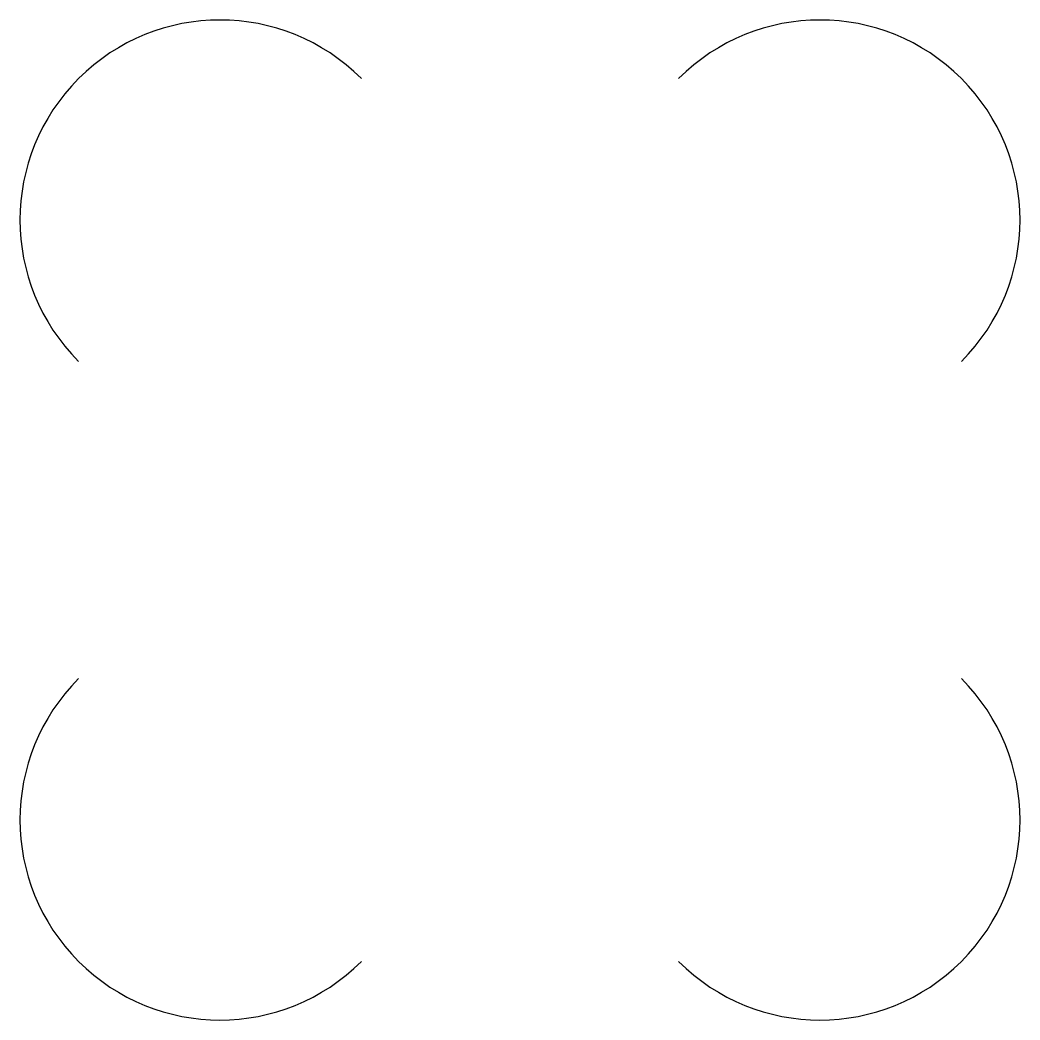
# Model space of a CAD drawing. Header units: millimetres. Extents: x -25 to 25, y -25 to 25.
import ezdxf

# ---------------------------------------------------------------- set-up
doc = ezdxf.new("R2010")
doc.units = ezdxf.units.MM
doc.header["$MEASUREMENT"] = 0
doc.layers.add('DEFAULT', color=18, linetype='Continuous', true_color=0x000000)

msp = doc.modelspace()

# ---------------------------------------------------------------- linework, layer by layer
at = {"layer": 'DEFAULT'}
for centre, start, end in [((-15, 15), 45, 225), ((15, 15), 315, 135), ((-15, -15), 135, 315), ((15, -15), 225, 45)]:
    msp.add_arc(centre, 10, start, end, dxfattribs=at)

doc.saveas('drawing.dxf')
